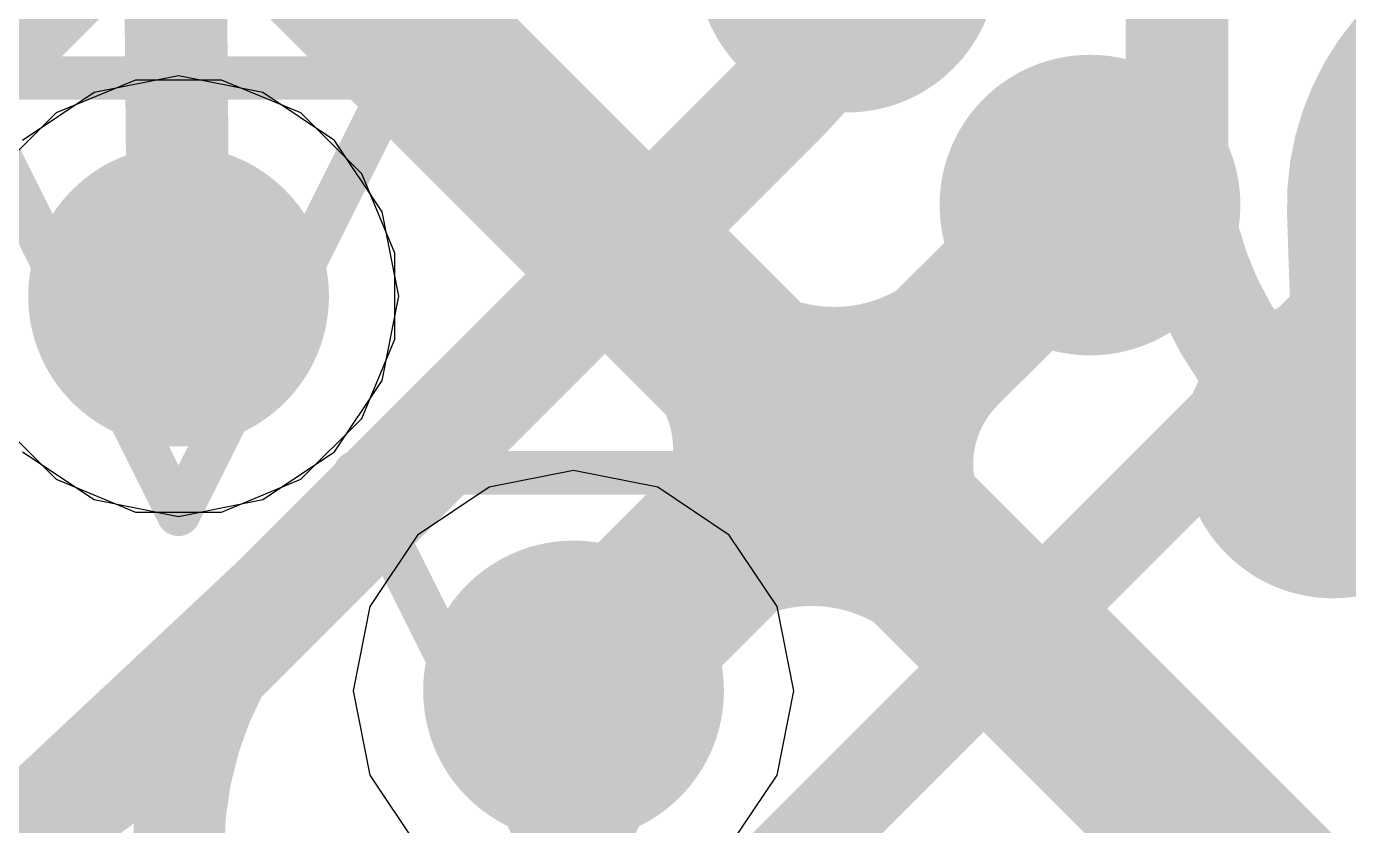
# Model space of a CAD drawing. Header units: inches. Extents: x -6 to 283, y -12 to 154.
# Drawn here: x 60.666 to 62.204, y 9.958 to 10.888 of the extents above; entities that cross this region are included whole.
import ezdxf

# ---------------------------------------------------------------- set-up
doc = ezdxf.new("R2010")
doc.units = ezdxf.units.IN
for name, color, linetype in [('Bottom Layer', 5, 'Continuous'), ('Drill Drawing', 1, 'Continuous'), ('GND-1', 16, 'Continuous'), ('GND-2', 90, 'Continuous'), ('GND-3', 216, 'Continuous'), ('GND-4', 54, 'Continuous'), ('PWR-1', 156, 'Continuous'), ('PWR-2', 130, 'Continuous'), ('Signal L1', 76, 'Continuous'), ('Signal L2', 6, 'Continuous'), ('Top Layer', 1, 'Continuous'), ('Top Paste', 8, 'Continuous'), ('Top Solder', 216, 'Continuous'), ('Via Holes', 16, 'Continuous')]:
    doc.layers.add(name, color=color, linetype=linetype)

# ---------------------------------------------------------------- blocks, each defined once
blk = doc.blocks.new('BGA_565_15_5_14_4__57')
at = {"layer": 'Top Layer'}
h = blk.add_hatch(color=1, dxfattribs=at)
edge = h.paths.add_edge_path()
edge.add_arc((-7.00000124, 3.99999962), 0.12499848, 0, 360)
h = blk.add_hatch(color=1, dxfattribs=at)
edge = h.paths.add_edge_path()
edge.add_arc((-7.00000124, 3.60000042), 0.12499848, 0, 360)
h = blk.add_hatch(color=1, dxfattribs=at)
edge = h.paths.add_edge_path()
edge.add_arc((-6.174999079999999, 3.5749992), 0.12499848, 0, 360)
h = blk.add_hatch(color=1, dxfattribs=at)
edge = h.paths.add_edge_path()
edge.add_arc((-7.00000124, 3.20000122), 0.12499848, 0, 360)
h = blk.add_hatch(color=1, dxfattribs=at)
edge = h.paths.add_edge_path()
edge.add_arc((-6.174999079999999, 2.9250005), 0.12499848, 0, 360)
at = {"layer": 'Top Paste'}
h = blk.add_hatch(color=8, dxfattribs=at)
edge = h.paths.add_edge_path()
edge.add_arc((-7.00000124, 3.99999962), 0.12499848, 0, 360)
h = blk.add_hatch(color=8, dxfattribs=at)
edge = h.paths.add_edge_path()
edge.add_arc((-7.00000124, 3.60000042), 0.12499848, 0, 360)
h = blk.add_hatch(color=8, dxfattribs=at)
edge = h.paths.add_edge_path()
edge.add_arc((-6.174999079999999, 3.5749992), 0.12499848, 0, 360)
h = blk.add_hatch(color=8, dxfattribs=at)
edge = h.paths.add_edge_path()
edge.add_arc((-7.00000124, 3.20000122), 0.12499848, 0, 360)
h = blk.add_hatch(color=8, dxfattribs=at)
edge = h.paths.add_edge_path()
edge.add_arc((-6.174999079999999, 2.9250005), 0.12499848, 0, 360)
at = {"layer": 'Top Solder'}
h = blk.add_hatch(color=216, dxfattribs=at)
edge = h.paths.add_edge_path()
edge.add_arc((-7.00000124, 3.99999962), 0.17499838, 0, 360)
h = blk.add_hatch(color=216, dxfattribs=at)
edge = h.paths.add_edge_path()
edge.add_arc((-7.00000124, 3.60000042), 0.17499838, 0, 360)
h = blk.add_hatch(color=216, dxfattribs=at)
edge = h.paths.add_edge_path()
edge.add_arc((-6.174999079999999, 3.5749992), 0.17499838, 0, 360)
h = blk.add_hatch(color=216, dxfattribs=at)
edge = h.paths.add_edge_path()
edge.add_arc((-7.00000124, 3.20000122), 0.17499838, 0, 360)
h = blk.add_hatch(color=216, dxfattribs=at)
edge = h.paths.add_edge_path()
edge.add_arc((-6.174999079999999, 2.9250005), 0.17499838, 0, 360)

msp = doc.modelspace()

# ---------------------------------------------------------------- hatches: boundary and pattern name
at = {"layer": 'Bottom Layer'}
h = msp.add_hatch(color=5, dxfattribs=at)
edge = h.paths.add_edge_path()
edge.add_arc((60.84249706, 10.57408096), 0.1499997, 0, 360)
h = msp.add_hatch(color=5, dxfattribs=at)
edge = h.paths.add_edge_path()
edge.add_arc((61.30211768, 10.11446034), 0.1499997, 0, 360)
at = {"layer": 'GND-1'}
h = msp.add_hatch(color=16, dxfattribs=at)
edge = h.paths.add_edge_path()
edge.add_arc((60.84249706, 10.57408096), 0.1499997, 0, 360)
h = msp.add_hatch(color=16, dxfattribs=at)
edge = h.paths.add_edge_path()
edge.add_arc((61.30211768, 10.11446034), 0.1499997, 0, 360)
at = {"layer": 'GND-2'}
h = msp.add_hatch(color=90, dxfattribs=at)
edge = h.paths.add_edge_path()
edge.add_arc((60.84249706, 10.57408096), 0.1499997, 0, 360)
h = msp.add_hatch(color=90, dxfattribs=at)
edge = h.paths.add_edge_path()
edge.add_arc((61.30211768, 10.11446034), 0.1499997, 0, 360)
at = {"layer": 'GND-3'}
h = msp.add_hatch(color=216, dxfattribs=at)
edge = h.paths.add_edge_path()
edge.add_arc((60.84249706, 10.57408096), 0.1499997, 0, 360)
h = msp.add_hatch(color=216, dxfattribs=at)
edge = h.paths.add_edge_path()
edge.add_arc((61.30211768, 10.11446034), 0.1499997, 0, 360)
at = {"layer": 'GND-4'}
h = msp.add_hatch(color=54, dxfattribs=at)
edge = h.paths.add_edge_path()
edge.add_arc((60.84249706, 10.57408096), 0.1499997, 0, 360)
h = msp.add_hatch(color=54, dxfattribs=at)
edge = h.paths.add_edge_path()
edge.add_arc((61.30211768, 10.11446034), 0.1499997, 0, 360)
at = {"layer": 'PWR-1'}
h = msp.add_hatch(color=156, dxfattribs=at)
edge = h.paths.add_edge_path()
edge.add_arc((60.84249706, 10.57408096), 0.1499997, 0, 360)
h = msp.add_hatch(color=156, dxfattribs=at)
edge = h.paths.add_edge_path()
edge.add_arc((61.30211768, 10.11446034), 0.1499997, 0, 360)
at = {"layer": 'PWR-2'}
h = msp.add_hatch(color=130, dxfattribs=at)
edge = h.paths.add_edge_path()
edge.add_arc((60.84249706, 10.57408096), 0.1499997, 0, 360)
h = msp.add_hatch(color=130, dxfattribs=at)
edge = h.paths.add_edge_path()
edge.add_arc((61.30211768, 10.11446034), 0.1499997, 0, 360)
at = {"layer": 'Signal L1'}
h = msp.add_hatch(color=76, dxfattribs=at)
edge = h.paths.add_edge_path()
edge.add_arc((60.84249706, 10.57408096), 0.1499997, 0, 360)
h = msp.add_hatch(color=76, dxfattribs=at)
edge = h.paths.add_edge_path()
edge.add_arc((61.30211768, 10.11446034), 0.1499997, 0, 360)
at = {"layer": 'Signal L2'}
h = msp.add_hatch(color=6, dxfattribs=at)
edge = h.paths.add_edge_path()
edge.add_arc((60.84249706, 10.57408096), 0.1499997, 0, 360)
h = msp.add_hatch(color=6, dxfattribs=at)
edge = h.paths.add_edge_path()
edge.add_arc((61.30211768, 10.11446034), 0.1499997, 0, 360)
at = {"layer": 'Top Layer'}
h = msp.add_hatch(color=1, dxfattribs=at)
edge = h.paths.add_edge_path()
edge.add_arc((60.84249706, 10.57408096), 0.1499997, 0, 360)
h = msp.add_hatch(color=1, dxfattribs=at)
edge = h.paths.add_edge_path()
edge.add_arc((61.30211768, 10.11446034), 0.1499997, 0, 360)
at = {"layer": 'Via Holes'}
h = msp.add_hatch(color=7, dxfattribs=at)
edge = h.paths.add_edge_path()
edge.add_arc((60.84249706, 10.57408096), 0.07499858, 0, 360)
h = msp.add_hatch(color=7, dxfattribs=at)
edge = h.paths.add_edge_path()
edge.add_arc((61.30211768, 10.11446034), 0.07499858, 0, 360)

# ---------------------------------------------------------------- linework, layer by layer
at = {"layer": 'Bottom Layer'}
for points in [[(60.97071372, 10.23997444, 0.10668, 0.10668, 0), (62.78261764, 12.05187836, 0.10668, 0.10668, 0)], [(60.04738816, 10.2677468, 0.10414, 0.10414, 0), (60.74404666, 10.9644053, 0.10414, 0.10414, 0)], [(61.34446201999999, 9.706990999999999, 0.10668, 0.10668, 0), (62.28885941999999, 10.6513884, 0.10668, 0.10668, 0)], [(60.97051306, 10.23977378, 0.10668, 0.10668, 0), (60.97071372, 10.23997444, 0.10668, 0.10668, 0)], [(60.84249706, 9.930432259999998, 0.10668, 0.10668, -0.1987448733157806), (60.97051306, 10.23977378, 0.10668, 0.10668, 0)], [(60.84249706, 8.735601019999999, 0.10668, 0.10668, 0), (60.84249706, 9.930432259999998, 0.10668, 0.10668, 0)]]:
    msp.add_lwpolyline(points, format="xyseb", dxfattribs=at)
for points in [[(60.94404372, 10.23997444, 0.05333999999999999, 0.05333999999999999, 1), (60.99738371999999, 10.23997444, 0.05333999999999999, 0.05333999999999999, 1)], [(60.94404372, 10.23997444, 0.05333999999999999, 0.05333999999999999, 1), (60.99738371999999, 10.23997444, 0.05333999999999999, 0.05333999999999999, 1)], [(60.94384306, 10.23977378, 0.05333999999999999, 0.05333999999999999, 1), (60.99718306, 10.23977378, 0.05333999999999999, 0.05333999999999999, 1)], [(60.94384306, 10.23977378, 0.05333999999999999, 0.05333999999999999, 1), (60.99718306, 10.23977378, 0.05333999999999999, 0.05333999999999999, 1)], [(60.81582705999999, 9.930432259999998, 0.05333999999999999, 0.05333999999999999, 1), (60.86916706, 9.930432259999998, 0.05333999999999999, 0.05333999999999999, 1)], [(60.81582705999999, 9.930432259999998, 0.05333999999999999, 0.05333999999999999, 1), (60.86916706, 9.930432259999998, 0.05333999999999999, 0.05333999999999999, 1)]]:
    msp.add_lwpolyline(points, format="xyseb", close=True, dxfattribs=at)
at = {"layer": 'Drill Drawing'}
for points in [[(60.58849705999999, 10.82808096, 0.0508, 0.0508, 0), (61.09649705999999, 10.82808096, 0.0508, 0.0508, 0)], [(60.58849705999999, 10.82808096, 0.0508, 0.0508, 0), (60.84249706, 10.32008096, 0.0508, 0.0508, 0)], [(60.84249706, 10.32008096, 0.0508, 0.0508, 0), (61.09649705999999, 10.82808096, 0.0508, 0.0508, 0)], [(61.04811768, 10.36846034, 0.0508, 0.0508, 0), (61.55611768, 10.36846034, 0.0508, 0.0508, 0)], [(61.04811768, 10.36846034, 0.0508, 0.0508, 0), (61.30211768, 9.86046034, 0.0508, 0.0508, 0)], [(61.30211768, 9.86046034, 0.0508, 0.0508, 0), (61.55611768, 10.36846034, 0.0508, 0.0508, 0)]]:
    msp.add_lwpolyline(points, format="xyseb", dxfattribs=at)
for points in [[(61.08379706, 10.82808096, 0.0254, 0.0254, 1), (61.10919706, 10.82808096, 0.0254, 0.0254, 1)], [(61.08379706, 10.82808096, 0.0254, 0.0254, 1), (61.10919706, 10.82808096, 0.0254, 0.0254, 1)], [(61.03541767999999, 10.36846034, 0.0254, 0.0254, 1), (61.06081768, 10.36846034, 0.0254, 0.0254, 1)], [(61.03541767999999, 10.36846034, 0.0254, 0.0254, 1), (61.06081768, 10.36846034, 0.0254, 0.0254, 1)], [(61.54341767999999, 10.36846034, 0.0254, 0.0254, 1), (61.56881768, 10.36846034, 0.0254, 0.0254, 1)], [(61.54341767999999, 10.36846034, 0.0254, 0.0254, 1), (61.56881768, 10.36846034, 0.0254, 0.0254, 1)], [(60.82979706, 10.32008096, 0.0254, 0.0254, 1), (60.85519705999999, 10.32008096, 0.0254, 0.0254, 1)], [(60.82979706, 10.32008096, 0.0254, 0.0254, 1), (60.85519705999999, 10.32008096, 0.0254, 0.0254, 1)]]:
    msp.add_lwpolyline(points, format="xyseb", close=True, dxfattribs=at)
at = {"layer": 'GND-1'}
for p, q in [((60.79245144, 10.82568066), (60.69997765999999, 10.78737746)), ((60.89254268, 10.82568066), (60.79245144, 10.82568066)), ((60.98501646, 10.78737746), (60.89254268, 10.82568066)), ((60.69997765999999, 10.78737746), (60.62920055999999, 10.71660036)), ((61.05579356, 10.71660036), (60.98501646, 10.78737746)), ((61.09409675999999, 10.62412658), (61.05579356, 10.71660036)), ((61.09409675999999, 10.52403534), (61.09409675999999, 10.62412658)), ((61.05579356, 10.43156156), (61.09409675999999, 10.52403534)), ((60.62920055999999, 10.43156156), (60.69997765999999, 10.36078446)), ((60.98501646, 10.36078446), (61.05579356, 10.43156156)), ((60.69997765999999, 10.36078446), (60.79245144, 10.32248126)), ((60.89254268, 10.32248126), (60.98501646, 10.36078446)), ((60.79245144, 10.32248126), (60.89254268, 10.32248126))]:
    msp.add_line(p, q, dxfattribs=at)
at = {"layer": 'GND-2'}
for p, q in [((60.79245144, 10.82568066), (60.69997765999999, 10.78737746)), ((60.89254268, 10.82568066), (60.79245144, 10.82568066)), ((60.98501646, 10.78737746), (60.89254268, 10.82568066)), ((60.69997765999999, 10.78737746), (60.62920055999999, 10.71660036)), ((61.05579356, 10.71660036), (60.98501646, 10.78737746)), ((61.09409675999999, 10.62412658), (61.05579356, 10.71660036)), ((61.09409675999999, 10.52403534), (61.09409675999999, 10.62412658)), ((61.05579356, 10.43156156), (61.09409675999999, 10.52403534)), ((60.62920055999999, 10.43156156), (60.69997765999999, 10.36078446)), ((60.98501646, 10.36078446), (61.05579356, 10.43156156)), ((60.69997765999999, 10.36078446), (60.79245144, 10.32248126)), ((60.89254268, 10.32248126), (60.98501646, 10.36078446)), ((60.79245144, 10.32248126), (60.89254268, 10.32248126))]:
    msp.add_line(p, q, dxfattribs=at)
at = {"layer": 'GND-3'}
for p, q in [((60.79245144, 10.82568066), (60.69997765999999, 10.78737746)), ((60.89254268, 10.82568066), (60.79245144, 10.82568066)), ((60.98501646, 10.78737746), (60.89254268, 10.82568066)), ((60.69997765999999, 10.78737746), (60.62920055999999, 10.71660036)), ((61.05579356, 10.71660036), (60.98501646, 10.78737746)), ((61.09409675999999, 10.62412658), (61.05579356, 10.71660036)), ((61.09409675999999, 10.52403534), (61.09409675999999, 10.62412658)), ((61.05579356, 10.43156156), (61.09409675999999, 10.52403534)), ((60.62920055999999, 10.43156156), (60.69997765999999, 10.36078446)), ((60.98501646, 10.36078446), (61.05579356, 10.43156156)), ((60.69997765999999, 10.36078446), (60.79245144, 10.32248126)), ((60.89254268, 10.32248126), (60.98501646, 10.36078446)), ((60.79245144, 10.32248126), (60.89254268, 10.32248126))]:
    msp.add_line(p, q, dxfattribs=at)
at = {"layer": 'GND-4'}
for p, q in [((60.79245144, 10.82568066), (60.69997765999999, 10.78737746)), ((60.89254268, 10.82568066), (60.79245144, 10.82568066)), ((60.98501646, 10.78737746), (60.89254268, 10.82568066)), ((60.69997765999999, 10.78737746), (60.62920055999999, 10.71660036)), ((61.05579356, 10.71660036), (60.98501646, 10.78737746)), ((61.09409675999999, 10.62412658), (61.05579356, 10.71660036)), ((61.09409675999999, 10.52403534), (61.09409675999999, 10.62412658)), ((61.05579356, 10.43156156), (61.09409675999999, 10.52403534)), ((60.62920055999999, 10.43156156), (60.69997765999999, 10.36078446)), ((60.98501646, 10.36078446), (61.05579356, 10.43156156)), ((60.69997765999999, 10.36078446), (60.79245144, 10.32248126)), ((60.89254268, 10.32248126), (60.98501646, 10.36078446)), ((60.79245144, 10.32248126), (60.89254268, 10.32248126))]:
    msp.add_line(p, q, dxfattribs=at)
at = {"layer": 'PWR-1'}
for p, q in [((60.84249706, 10.8306108), (60.7443286, 10.81108328)), ((60.94066552, 10.81108328), (60.84249706, 10.8306108)), ((60.7443286, 10.81108328), (60.66110296, 10.75547506)), ((61.02389116, 10.75547506), (60.94066552, 10.81108328)), ((61.07949937999999, 10.67224942), (61.02389116, 10.75547506)), ((61.09902689999999, 10.57408096), (61.07949937999999, 10.67224942)), ((61.07949937999999, 10.4759125), (61.09902689999999, 10.57408096)), ((61.02389116, 10.39268686), (61.07949937999999, 10.4759125)), ((60.66110296, 10.39268686), (60.7443286, 10.33707864)), ((60.94066552, 10.33707864), (61.02389116, 10.39268686)), ((61.30211768, 10.37099018), (61.20394921999999, 10.35146266)), ((61.40028614, 10.35146266), (61.30211768, 10.37099018)), ((61.20394921999999, 10.35146266), (61.12072357999999, 10.29585444)), ((61.48351178, 10.29585444), (61.40028614, 10.35146266)), ((60.7443286, 10.33707864), (60.84249706, 10.31755112)), ((60.84249706, 10.31755112), (60.94066552, 10.33707864)), ((61.12072357999999, 10.29585444), (61.06511535999999, 10.2126288)), ((61.53912, 10.2126288), (61.48351178, 10.29585444)), ((61.06511535999999, 10.2126288), (61.04558784, 10.11446034)), ((61.55864751999999, 10.11446034), (61.53912, 10.2126288)), ((61.04558784, 10.11446034), (61.06511535999999, 10.01629188)), ((61.53912, 10.01629188), (61.55864751999999, 10.11446034)), ((61.06511535999999, 10.01629188), (61.12072357999999, 9.93306624)), ((61.48351178, 9.93306624), (61.53912, 10.01629188))]:
    msp.add_line(p, q, dxfattribs=at)
at = {"layer": 'PWR-2'}
for p, q in [((60.84249706, 10.8306108), (60.7443286, 10.81108328)), ((60.94066552, 10.81108328), (60.84249706, 10.8306108)), ((60.7443286, 10.81108328), (60.66110296, 10.75547506)), ((61.02389116, 10.75547506), (60.94066552, 10.81108328)), ((61.07949937999999, 10.67224942), (61.02389116, 10.75547506)), ((61.09902689999999, 10.57408096), (61.07949937999999, 10.67224942)), ((61.07949937999999, 10.4759125), (61.09902689999999, 10.57408096)), ((61.02389116, 10.39268686), (61.07949937999999, 10.4759125)), ((60.66110296, 10.39268686), (60.7443286, 10.33707864)), ((60.94066552, 10.33707864), (61.02389116, 10.39268686)), ((61.30211768, 10.37099018), (61.20394921999999, 10.35146266)), ((61.40028614, 10.35146266), (61.30211768, 10.37099018)), ((61.20394921999999, 10.35146266), (61.12072357999999, 10.29585444)), ((61.48351178, 10.29585444), (61.40028614, 10.35146266)), ((60.7443286, 10.33707864), (60.84249706, 10.31755112)), ((60.84249706, 10.31755112), (60.94066552, 10.33707864)), ((61.12072357999999, 10.29585444), (61.06511535999999, 10.2126288)), ((61.53912, 10.2126288), (61.48351178, 10.29585444)), ((61.06511535999999, 10.2126288), (61.04558784, 10.11446034)), ((61.55864751999999, 10.11446034), (61.53912, 10.2126288)), ((61.04558784, 10.11446034), (61.06511535999999, 10.01629188)), ((61.53912, 10.01629188), (61.55864751999999, 10.11446034)), ((61.06511535999999, 10.01629188), (61.12072357999999, 9.93306624)), ((61.48351178, 9.93306624), (61.53912, 10.01629188))]:
    msp.add_line(p, q, dxfattribs=at)
at = {"layer": 'Signal L1'}
for points in [[(60.82262664, 12.77700518, 0.11938, 0.11938, 0), (60.84249452, 10.57408096, 0.11938, 0.11938, 0)], [(62.00443783999999, 10.74764424, 0.11938, 0.11938, 0), (62.00444292, 11.90730156, 0.11938, 0.11938, 0)], [(61.70496421999999, 11.16960174, 0.11938, 0.11938, -0.1984613539294591), (61.55437778, 10.80695324, 0.11938, 0.11938, 0)], [(60.76564427999999, 10.0182172, 0.11938, 0.11938, 0), (61.55437778, 10.8069507, 0.11938, 0.11938, 0)], [(62.1288064, 10.44869132, 0.11938, 0.11938, -0.1997346559367771), (62.00443783999999, 10.74764424, 0.11938, 0.11938, 0)], [(62.12880385999999, 10.44868878, 0.11938, 0.11938, 0), (62.13020339999999, 10.44730194, 0.11938, 0.11938, 0)], [(62.13020339999999, 10.44730194, 0.11938, 0.11938, 0), (62.61830504, 9.959220619999998, 0.11938, 0.11938, 0)], [(60.76564427999999, 10.0182172, 0.11938, 0.11938, -0.4124023226973099), (60.48001873999999, 10.01730026, 0.11938, 0.11938, 0)]]:
    msp.add_lwpolyline(points, format="xyseb", dxfattribs=at)
for points in [[(61.52453277999999, 10.80695324, 0.05969, 0.05969, 1), (61.58422278, 10.80695324, 0.05969, 0.05969, 1)], [(61.52453277999999, 10.8069507, 0.05969, 0.05969, 1), (61.58422278, 10.8069507, 0.05969, 0.05969, 1)], [(61.97459284, 10.74764424, 0.05969, 0.05969, 1), (62.03428284, 10.74764424, 0.05969, 0.05969, 1)], [(61.97459284, 10.74764424, 0.05969, 0.05969, 1), (62.03428284, 10.74764424, 0.05969, 0.05969, 1)], [(60.81264951999999, 10.57408096, 0.05969, 0.05969, 1), (60.87233952, 10.57408096, 0.05969, 0.05969, 1)], [(62.09895886, 10.44868878, 0.05969, 0.05969, 1), (62.15864885999999, 10.44868878, 0.05969, 0.05969, 1)], [(62.09896139999999, 10.44869132, 0.05969, 0.05969, 1), (62.1586514, 10.44869132, 0.05969, 0.05969, 1)], [(62.1003584, 10.44730194, 0.05969, 0.05969, 1), (62.16004839999999, 10.44730194, 0.05969, 0.05969, 1)], [(62.1003584, 10.44730194, 0.05969, 0.05969, 1), (62.16004839999999, 10.44730194, 0.05969, 0.05969, 1)], [(60.73579927999999, 10.0182172, 0.05969, 0.05969, 1), (60.79548928, 10.0182172, 0.05969, 0.05969, 1)], [(60.73579927999999, 10.0182172, 0.05969, 0.05969, 1), (60.79548928, 10.0182172, 0.05969, 0.05969, 1)]]:
    msp.add_lwpolyline(points, format="xyseb", close=True, dxfattribs=at)
at = {"layer": 'Signal L2'}
for points in [[(60.95154688, 10.22077458, 0.11938, 0.11938, 0), (61.84230202, 11.11152972, 0.11938, 0.11938, 0)], [(60.52922616, 9.824989239999999, 0.11938, 0.11938, 0), (60.95154688, 10.22077458, 0.11938, 0.11938, 0)]]:
    msp.add_lwpolyline(points, format="xyseb", dxfattribs=at)
msp.add_lwpolyline([(60.92170188, 10.22077458, 0.05969, 0.05969, 1), (60.98139188, 10.22077458, 0.05969, 0.05969, 1)], format="xyseb", close=True, dxfattribs=at)
msp.add_lwpolyline([(60.92170188, 10.22077458, 0.05969, 0.05969, 1), (60.98139188, 10.22077458, 0.05969, 0.05969, 1)], format="xyseb", close=True, dxfattribs=at)
at = {"layer": 'Top Layer'}
for points in [[(60.9083237, 11.08120212, 0.2032, 0.2032, 0), (61.14172429999999, 10.84780152, 0.2032, 0.2032, 0)], [(61.14172429999999, 10.84780152, 0.1778, 0.1778, -0.3489593364775175), (61.16706588, 11.07717114, 0.1778, 0.1778, 0)], [(61.14172429999999, 10.84780152, 0.2032, 0.2032, 0), (61.4817414, 10.50778442, 0.2032, 0.2032, 0)], [(61.15931379999999, 10.82421762, 0.1778, 0.1778, -0.03972213985805148), (61.14172429999999, 10.84780152, 0.1778, 0.1778, 0)], [(62.17700035999999, 10.67036728, 0.08889999999999999, 0.08889999999999999, -0.2081581672923054), (62.26284982, 10.88709532, 0.08889999999999999, 0.08889999999999999, 0)], [(61.73239113999999, 10.5092373, 0.1778, 0.1778, 0), (61.9032544, 10.68009294, 0.1778, 0.1778, 0)], [(62.17699782, 10.67036728, 0.08889999999999999, 0.08889999999999999, 0), (62.1860961, 10.39725124, 0.08889999999999999, 0.08889999999999999, 0)], [(61.4817414, 10.50778442, 0.1778, 0.1778, -0.05773395261403139), (61.43916338, 10.54146482, 0.1778, 0.1778, 0)], [(61.46098706, 10.51865054, 0.1778, 0.1778, -0.3944681416560908), (61.45308766, 10.2655497, 0.1778, 0.1778, 0)], [(61.4817414, 10.50778442, 0.2032, 0.2032, 0), (61.58859158, 10.40093424, 0.2032, 0.2032, 0)], [(61.73216, 10.50921952, 0.1778, 0.1778, -0.2873567697893625), (61.4817414, 10.50778442, 0.1778, 0.1778, 0)], [(61.70258678, 10.28693904, 0.1778, 0.1778, -0.3362915535007656), (61.73224382, 10.50908998, 0.1778, 0.1778, 0)], [(61.70734928, 10.48419544, 0.1778, 0.1778, 0), (61.73224382, 10.50908998, 0.1778, 0.1778, 0)], [(61.73233017999999, 10.50932874, 0.1778, 0.1778, -0.0002116942626932581), (61.73216, 10.50921952, 0.1778, 0.1778, 0)], [(61.73224382, 10.50908998, 0.1778, 0.1778, 0), (61.73239113999999, 10.5092373, 0.1778, 0.1778, 0)], [(61.73224382, 10.50908998, 0.1778, 0.1778, 0), (61.7323886, 10.50923476, 0.1778, 0.1778, 0)], [(61.73224382, 10.50908998, 0.1778, 0.1778, -0.0002756224444213062), (61.7323886, 10.50923476, 0.1778, 0.1778, 0)], [(61.7323886, 10.50923476, 0.1778, 0.1778, 0), (61.73239113999999, 10.5092373, 0.1778, 0.1778, 0)], [(61.30211768, 10.11446034, 0.2032, 0.2032, 0), (61.58859158, 10.40093424, 0.2032, 0.2032, 0)], [(61.58859158, 10.40093424, 0.2032, 0.2032, 0), (61.70258678, 10.28693904, 0.2032, 0.2032, 0)], [(61.45314861999999, 10.26545826, 0.1778, 0.1778, -0.3511543973849758), (61.74631796, 10.23332218, 0.1778, 0.1778, 0)], [(61.70258678, 10.28693904, 0.2032, 0.2032, 0), (62.89595244, 9.09357338, 0.2032, 0.2032, 0)], [(61.3020745, 10.11454162, 0.1778, 0.1778, 0), (61.47813205999999, 10.29059156, 0.1778, 0.1778, 0)], [(61.72449174, 10.25613646, 0.1778, 0.1778, -0.05108246888526314), (61.70258678, 10.28693904, 0.1778, 0.1778, 0)], [(61.28222694, 10.09469406, 0.1778, 0.1778, 0), (61.30205672, 10.1145213, 0.1778, 0.1778, 0)], [(61.30205672, 10.1145213, 0.1778, 0.1778, 0), (61.3020745, 10.11454162, 0.1778, 0.1778, 0)]]:
    msp.add_lwpolyline(points, format="xyseb", dxfattribs=at)
for points in [[(61.0909243, 10.84780152, 0.1016, 0.1016, 1), (61.1925243, 10.84780152, 0.1016, 0.1016, 1)], [(61.0909243, 10.84780152, 0.1016, 0.1016, 1), (61.1925243, 10.84780152, 0.1016, 0.1016, 1)], [(61.0972743, 10.84780152, 0.08889999999999999, 0.08889999999999999, 1), (61.18617429999999, 10.84780152, 0.08889999999999999, 0.08889999999999999, 1)], [(61.0972743, 10.84780152, 0.08889999999999999, 0.08889999999999999, 1), (61.18617429999999, 10.84780152, 0.08889999999999999, 0.08889999999999999, 1)], [(61.11486379999999, 10.82421762, 0.08889999999999999, 0.08889999999999999, 1), (61.2037638, 10.82421762, 0.08889999999999999, 0.08889999999999999, 1)], [(61.85880439999999, 10.68009294, 0.08889999999999999, 0.08889999999999999, 1), (61.9477044, 10.68009294, 0.08889999999999999, 0.08889999999999999, 1)], [(62.15477282, 10.67036728, 0.04445, 0.04445, 1), (62.19922282, 10.67036728, 0.04445, 0.04445, 1)], [(62.15477536, 10.67036728, 0.04445, 0.04445, 1), (62.19922536, 10.67036728, 0.04445, 0.04445, 1)], [(61.39471337999999, 10.54146482, 0.08889999999999999, 0.08889999999999999, 1), (61.48361337999999, 10.54146482, 0.08889999999999999, 0.08889999999999999, 1)], [(61.41653705999999, 10.51865054, 0.08889999999999999, 0.08889999999999999, 1), (61.50543706, 10.51865054, 0.08889999999999999, 0.08889999999999999, 1)], [(61.43094139999999, 10.50778442, 0.1016, 0.1016, 1), (61.53254139999999, 10.50778442, 0.1016, 0.1016, 1)], [(61.43094139999999, 10.50778442, 0.1016, 0.1016, 1), (61.53254139999999, 10.50778442, 0.1016, 0.1016, 1)], [(61.4372914, 10.50778442, 0.08889999999999999, 0.08889999999999999, 1), (61.52619139999999, 10.50778442, 0.08889999999999999, 0.08889999999999999, 1)], [(61.4372914, 10.50778442, 0.08889999999999999, 0.08889999999999999, 1), (61.52619139999999, 10.50778442, 0.08889999999999999, 0.08889999999999999, 1)], [(61.68771, 10.50921952, 0.08889999999999999, 0.08889999999999999, 1), (61.77661, 10.50921952, 0.08889999999999999, 0.08889999999999999, 1)], [(61.68771, 10.50921952, 0.08889999999999999, 0.08889999999999999, 1), (61.77661, 10.50921952, 0.08889999999999999, 0.08889999999999999, 1)], [(61.68779382, 10.50908998, 0.08889999999999999, 0.08889999999999999, 1), (61.77669382, 10.50908998, 0.08889999999999999, 0.08889999999999999, 1)], [(61.68779382, 10.50908998, 0.08889999999999999, 0.08889999999999999, 1), (61.77669382, 10.50908998, 0.08889999999999999, 0.08889999999999999, 1)], [(61.68779382, 10.50908998, 0.08889999999999999, 0.08889999999999999, 1), (61.77669382, 10.50908998, 0.08889999999999999, 0.08889999999999999, 1)], [(61.68779382, 10.50908998, 0.08889999999999999, 0.08889999999999999, 1), (61.77669382, 10.50908998, 0.08889999999999999, 0.08889999999999999, 1)], [(61.68779382, 10.50908998, 0.08889999999999999, 0.08889999999999999, 1), (61.77669382, 10.50908998, 0.08889999999999999, 0.08889999999999999, 1)], [(61.68788017999999, 10.50932874, 0.08889999999999999, 0.08889999999999999, 1), (61.77678018, 10.50932874, 0.08889999999999999, 0.08889999999999999, 1)], [(61.6879386, 10.50923476, 0.08889999999999999, 0.08889999999999999, 1), (61.7768386, 10.50923476, 0.08889999999999999, 0.08889999999999999, 1)], [(61.6879386, 10.50923476, 0.08889999999999999, 0.08889999999999999, 1), (61.7768386, 10.50923476, 0.08889999999999999, 0.08889999999999999, 1)], [(61.6879386, 10.50923476, 0.08889999999999999, 0.08889999999999999, 1), (61.7768386, 10.50923476, 0.08889999999999999, 0.08889999999999999, 1)], [(61.68794113999999, 10.5092373, 0.08889999999999999, 0.08889999999999999, 1), (61.77684113999999, 10.5092373, 0.08889999999999999, 0.08889999999999999, 1)], [(61.68794113999999, 10.5092373, 0.08889999999999999, 0.08889999999999999, 1), (61.77684113999999, 10.5092373, 0.08889999999999999, 0.08889999999999999, 1)], [(61.68794113999999, 10.5092373, 0.08889999999999999, 0.08889999999999999, 1), (61.77684113999999, 10.5092373, 0.08889999999999999, 0.08889999999999999, 1)], [(61.66289928, 10.48419544, 0.08889999999999999, 0.08889999999999999, 1), (61.75179927999999, 10.48419544, 0.08889999999999999, 0.08889999999999999, 1)], [(61.53779158, 10.40093424, 0.1016, 0.1016, 1), (61.63939157999999, 10.40093424, 0.1016, 0.1016, 1)], [(61.53779158, 10.40093424, 0.1016, 0.1016, 1), (61.63939157999999, 10.40093424, 0.1016, 0.1016, 1)], [(61.53779158, 10.40093424, 0.1016, 0.1016, 1), (61.63939157999999, 10.40093424, 0.1016, 0.1016, 1)], [(62.16387109999999, 10.39725124, 0.04445, 0.04445, 1), (62.20832109999999, 10.39725124, 0.04445, 0.04445, 1)], [(61.65178678, 10.28693904, 0.1016, 0.1016, 1), (61.75338678, 10.28693904, 0.1016, 0.1016, 1)], [(61.65178678, 10.28693904, 0.1016, 0.1016, 1), (61.75338678, 10.28693904, 0.1016, 0.1016, 1)], [(61.43368206, 10.29059156, 0.08889999999999999, 0.08889999999999999, 1), (61.52258205999999, 10.29059156, 0.08889999999999999, 0.08889999999999999, 1)], [(61.65813678, 10.28693904, 0.08889999999999999, 0.08889999999999999, 1), (61.74703677999999, 10.28693904, 0.08889999999999999, 0.08889999999999999, 1)], [(61.65813678, 10.28693904, 0.08889999999999999, 0.08889999999999999, 1), (61.74703677999999, 10.28693904, 0.08889999999999999, 0.08889999999999999, 1)], [(61.40863765999999, 10.2655497, 0.08889999999999999, 0.08889999999999999, 1), (61.49753766, 10.2655497, 0.08889999999999999, 0.08889999999999999, 1)], [(61.40869862, 10.26545826, 0.08889999999999999, 0.08889999999999999, 1), (61.49759862, 10.26545826, 0.08889999999999999, 0.08889999999999999, 1)], [(61.68004174, 10.25613646, 0.08889999999999999, 0.08889999999999999, 1), (61.76894174, 10.25613646, 0.08889999999999999, 0.08889999999999999, 1)], [(61.70186796, 10.23332218, 0.08889999999999999, 0.08889999999999999, 1), (61.79076796, 10.23332218, 0.08889999999999999, 0.08889999999999999, 1)], [(61.25131767999999, 10.11446034, 0.1016, 0.1016, 1), (61.35291768, 10.11446034, 0.1016, 0.1016, 1)], [(61.25760672000001, 10.1145213, 0.08889999999999999, 0.08889999999999999, 1), (61.34650672, 10.1145213, 0.08889999999999999, 0.08889999999999999, 1)], [(61.25760672000001, 10.1145213, 0.08889999999999999, 0.08889999999999999, 1), (61.34650672, 10.1145213, 0.08889999999999999, 0.08889999999999999, 1)], [(61.2576245, 10.11454162, 0.08889999999999999, 0.08889999999999999, 1), (61.34652449999999, 10.11454162, 0.08889999999999999, 0.08889999999999999, 1)], [(61.2576245, 10.11454162, 0.08889999999999999, 0.08889999999999999, 1), (61.34652449999999, 10.11454162, 0.08889999999999999, 0.08889999999999999, 1)], [(61.23777693999999, 10.09469406, 0.08889999999999999, 0.08889999999999999, 1), (61.32667694, 10.09469406, 0.08889999999999999, 0.08889999999999999, 1)]]:
    msp.add_lwpolyline(points, format="xyseb", close=True, dxfattribs=at)

# ---------------------------------------------------------------- block references
at = {"rotation": 225}
msp.add_blockref('BGA_565_15_5_14_4__57', (54.40792014, 8.2759296), dxfattribs=at)

doc.saveas('drawing.dxf')
